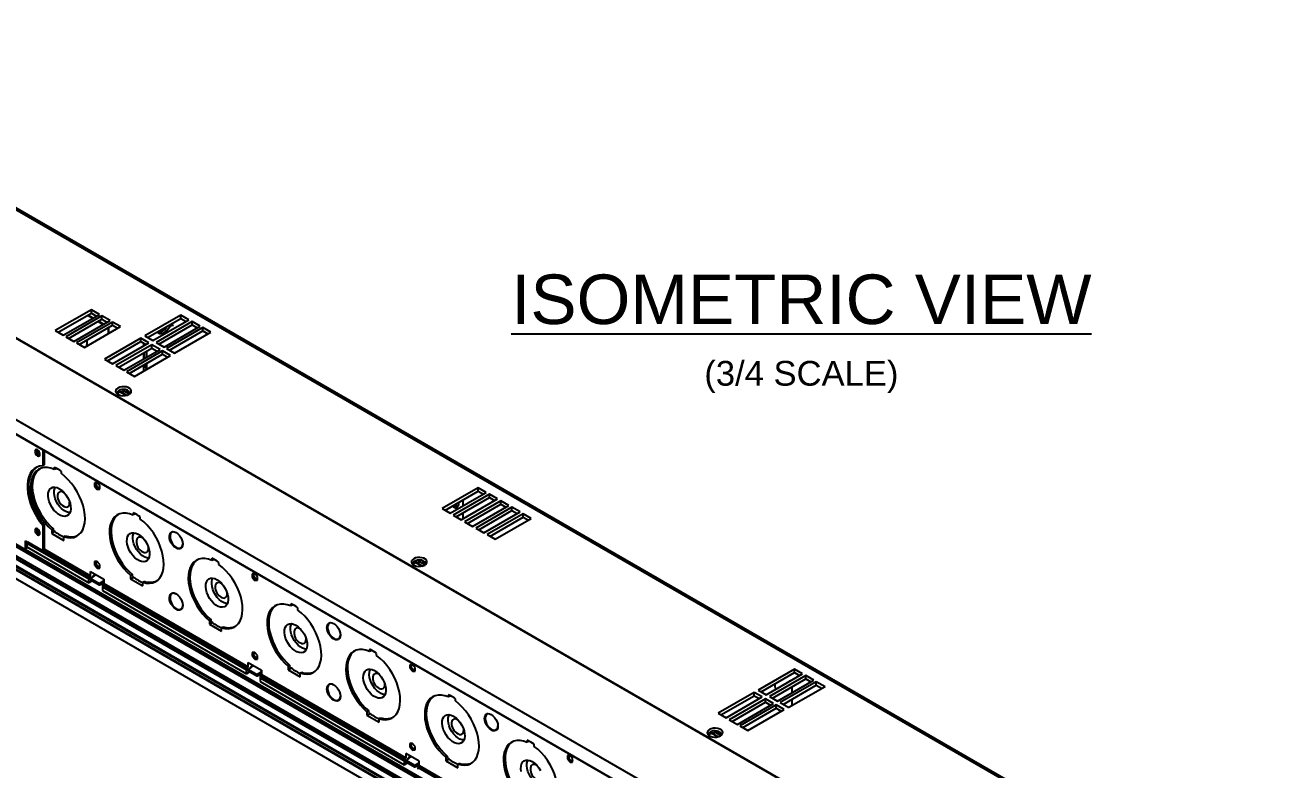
# Model space of a CAD drawing. Header units: inches. Extents: x 2.5 to 102.3, y 2 to 82.2.
# Drawn here: x 25.91 to 51.1, y 65.14 to 80.17 of the extents above; entities that cross this region are included whole.
import ezdxf
from ezdxf.enums import TextEntityAlignment as Align

# ---------------------------------------------------------------- set-up
doc = ezdxf.new("R2010")
doc.units = ezdxf.units.IN
doc.header["$MEASUREMENT"] = 0
doc.layers.add('DIM', color=1, linetype='Continuous')
doc.styles.add('Arial', font='arial.ttf')

msp = doc.modelspace()

# ---------------------------------------------------------------- linework, layer by layer
for p, q in [((64.586, 51.411), (14.77, 80.168)), ((64.59, 51.411), (14.775, 80.169)), ((63.942, 51.789), (15.445, 79.786)), ((13.241, 79.409), (63.057, 50.651)), ((63.229, 54.787), (20.638, 79.374)), ((63.283, 54.794), (20.696, 79.378)), ((13.189, 79.144), (63.004, 50.386)), ((13.191, 79.138), (63.006, 50.381)), ((63.365, 47.902), (13.55, 76.66)), ((13.556, 76.671), (63.372, 47.913)), ((63.391, 47.924), (13.576, 76.682)), ((63.396, 47.925), (13.58, 76.683)), ((63.391, 47.937), (13.621, 76.668)), ((63.004, 47.64), (13.189, 76.397)), ((13.195, 76.41), (63.011, 47.652)), ((63.055, 47.677), (13.239, 76.435)), ((63.059, 47.678), (13.244, 76.436)), ((63.196, 47.752), (13.381, 76.51)), ((13.381, 76.374), (63.196, 47.616)), ((13.387, 76.521), (63.203, 47.763)), ((63.242, 47.786), (13.426, 76.543)), ((63.246, 47.786), (13.431, 76.544)), ((13.241, 76.193), (63.057, 47.435)), ((27.253, 74.417), (26.522, 73.995)), ((26.581, 73.961), (27.253, 74.349)), ((26.685, 73.901), (27.415, 74.323)), ((27.467, 74.293), (26.737, 73.871)), ((27.176, 74.305), (27.28, 74.245)), ((27.287, 74.249), (27.183, 74.309)), ((27.415, 74.323), (27.253, 74.417)), ((27.253, 74.349), (27.253, 74.417)), ((27.253, 74.349), (27.357, 74.289)), ((27.63, 74.199), (27.467, 74.293)), ((27.467, 74.226), (27.467, 74.293)), ((29.062, 74.31), (28.331, 73.888)), ((29.224, 74.216), (29.062, 74.31)), ((29.062, 74.242), (29.062, 74.31)), ((26.795, 73.838), (27.467, 74.226)), ((26.899, 73.778), (27.63, 74.199)), ((27.682, 74.169), (26.951, 73.748)), ((27.01, 73.714), (27.682, 74.102)), ((27.113, 73.654), (27.844, 74.076)), ((27.39, 74.181), (27.494, 74.121)), ((27.501, 74.125), (27.397, 74.185)), ((27.467, 74.226), (27.571, 74.166)), ((27.598, 74.054), (27.602, 74.051)), ((27.602, 73.936), (27.602, 74.051)), ((27.609, 73.94), (27.609, 74.055)), ((27.844, 74.076), (27.682, 74.169)), ((27.682, 74.102), (27.682, 74.169)), ((27.682, 74.102), (27.786, 74.042)), ((28.39, 73.854), (29.062, 74.242)), ((28.494, 73.794), (29.224, 74.216)), ((29.289, 74.179), (28.559, 73.757)), ((28.617, 73.723), (29.289, 74.111)), ((28.721, 73.663), (29.452, 74.085)), ((29.504, 74.055), (28.773, 73.633)), ((28.811, 74.098), (28.84, 74.08)), ((28.87, 74.097), (28.84, 74.114)), ((28.84, 74.08), (28.87, 74.097)), ((28.858, 74.125), (28.859, 74.124)), ((28.9, 74.1), (28.859, 74.124)), ((29.062, 74.242), (29.166, 74.182)), ((29.452, 74.085), (29.289, 74.179)), ((29.289, 74.111), (29.289, 74.179)), ((29.289, 74.111), (29.393, 74.051)), ((29.666, 73.961), (29.504, 74.055)), ((29.504, 73.988), (29.504, 74.055)), ((26.522, 73.995), (26.685, 73.901)), ((26.737, 73.871), (26.899, 73.778)), ((27.171, 73.743), (27.171, 73.807)), ((28.25, 73.841), (27.519, 73.419)), ((28.412, 73.748), (28.25, 73.841)), ((28.25, 73.774), (28.25, 73.841)), ((28.331, 73.888), (28.494, 73.794)), ((28.831, 73.599), (29.504, 73.988)), ((28.935, 73.539), (29.666, 73.961)), ((29.504, 73.988), (29.607, 73.928)), ((26.951, 73.748), (27.113, 73.654)), ((27.578, 73.386), (28.25, 73.774)), ((27.682, 73.326), (28.412, 73.748)), ((28.477, 73.71), (27.747, 73.288)), ((27.805, 73.255), (28.477, 73.643)), ((27.909, 73.195), (28.64, 73.616)), ((28.692, 73.586), (27.961, 73.165)), ((28.25, 73.774), (28.354, 73.714)), ((28.307, 73.741), (28.307, 73.687)), ((28.307, 73.544), (28.307, 73.425)), ((28.325, 73.697), (28.325, 73.731)), ((28.325, 73.435), (28.325, 73.555)), ((28.366, 73.578), (28.366, 73.458)), ((28.64, 73.616), (28.477, 73.71)), ((28.477, 73.643), (28.477, 73.71)), ((28.477, 73.643), (28.581, 73.583)), ((28.559, 73.757), (28.721, 73.663)), ((28.854, 73.493), (28.692, 73.586)), ((28.692, 73.519), (28.692, 73.586)), ((28.773, 73.633), (28.935, 73.539)), ((27.519, 73.419), (27.682, 73.326)), ((27.747, 73.288), (27.909, 73.195)), ((28.019, 73.131), (28.692, 73.519)), ((28.123, 73.071), (28.854, 73.493)), ((28.307, 73.293), (28.329, 73.305)), ((28.307, 73.297), (28.307, 73.177)), ((28.329, 73.305), (28.327, 73.308)), ((28.366, 73.331), (28.366, 73.211)), ((28.692, 73.519), (28.796, 73.459)), ((27.961, 73.165), (28.123, 73.071)), ((27.957, 72.687), (27.829, 72.761)), ((27.837, 72.764), (27.966, 72.689)), ((28.014, 72.713), (27.908, 72.774)), ((27.923, 72.773), (28.018, 72.719)), ((26.159, 71.547), (26.145, 71.539)), ((26.159, 71.586), (26.159, 71.547)), ((26.159, 71.547), (26.21, 71.485)), ((26.169, 71.575), (26.17, 71.58)), ((26.283, 71.281), (26.283, 71.581)), ((26.309, 71.296), (26.309, 71.566)), ((26.21, 71.485), (26.199, 71.477)), ((26.21, 71.485), (26.214, 71.485)), ((26.277, 71.268), (26.303, 71.283)), ((26.283, 71.281), (26.309, 71.296)), ((26.505, 71.234), (26.505, 71.19)), ((26.54, 71.207), (26.54, 71.218)), ((26.648, 71.108), (26.648, 71.152)), ((27.372, 70.927), (27.32, 70.923)), ((27.32, 70.923), (27.32, 70.853)), ((27.341, 70.865), (27.32, 70.853)), ((27.32, 70.853), (27.372, 70.789)), ((27.341, 70.924), (27.341, 70.865)), ((27.341, 70.865), (27.392, 70.802)), ((27.424, 70.863), (27.372, 70.927)), ((27.392, 70.802), (27.372, 70.789)), ((27.372, 70.789), (27.424, 70.793)), ((27.392, 70.802), (27.424, 70.805)), ((27.424, 70.793), (27.424, 70.863)), ((35.065, 70.82), (34.334, 70.399)), ((35.227, 70.727), (35.065, 70.82)), ((35.065, 70.753), (35.065, 70.82)), ((34.393, 70.365), (35.065, 70.753)), ((34.497, 70.305), (35.227, 70.727)), ((35.292, 70.689), (34.562, 70.267)), ((34.62, 70.234), (35.292, 70.622)), ((34.724, 70.174), (35.455, 70.595)), ((34.752, 70.572), (34.752, 70.452)), ((35.52, 70.558), (34.789, 70.136)), ((35.065, 70.753), (35.169, 70.693)), ((35.455, 70.595), (35.292, 70.689)), ((35.292, 70.622), (35.292, 70.689)), ((35.292, 70.622), (35.396, 70.562)), ((35.682, 70.464), (35.52, 70.558)), ((35.52, 70.49), (35.52, 70.558)), ((28.097, 70.315), (28.097, 70.271)), ((28.131, 70.288), (28.131, 70.299)), ((34.334, 70.399), (34.497, 70.305)), ((34.562, 70.267), (34.724, 70.174)), ((34.752, 70.31), (34.752, 70.19)), ((34.848, 70.102), (35.52, 70.49)), ((34.951, 70.042), (35.682, 70.464)), ((35.747, 70.427), (35.016, 70.005)), ((35.075, 69.971), (35.747, 70.359)), ((35.179, 69.911), (35.909, 70.333)), ((35.974, 70.295), (35.244, 69.874)), ((35.52, 70.49), (35.624, 70.43)), ((35.909, 70.333), (35.747, 70.427)), ((35.747, 70.359), (35.747, 70.427)), ((35.747, 70.359), (35.851, 70.299)), ((36.137, 70.202), (35.974, 70.295)), ((35.974, 70.228), (35.974, 70.295)), ((26.272, 70.066), (26.298, 70.081)), ((26.309, 70.054), (26.283, 70.039)), ((26.283, 69.57), (26.283, 70.039)), ((26.309, 69.585), (26.309, 70.054)), ((28.239, 70.189), (28.239, 70.233)), ((34.789, 70.136), (34.951, 70.042)), ((35.302, 69.84), (35.974, 70.228)), ((35.406, 69.78), (36.137, 70.202)), ((35.974, 70.228), (36.078, 70.168)), ((26.159, 69.953), (26.145, 69.946)), ((26.159, 69.993), (26.159, 69.953)), ((26.159, 69.953), (26.21, 69.891)), ((26.169, 69.981), (26.17, 69.986)), ((26.21, 69.891), (26.199, 69.884)), ((26.21, 69.891), (26.214, 69.891)), ((26.454, 69.973), (26.454, 69.9)), ((26.454, 69.9), (26.516, 69.936)), ((26.454, 69.9), (26.699, 69.759)), ((26.49, 69.953), (26.49, 69.989)), ((26.699, 69.759), (26.699, 69.832)), ((35.016, 70.005), (35.179, 69.911)), ((35.244, 69.874), (35.406, 69.78)), ((25.919, 69.583), (25.945, 69.598)), ((25.92, 69.583), (38.32, 62.425)), ((25.925, 69.752), (26.262, 69.558)), ((25.925, 69.596), (25.925, 69.752)), ((25.925, 69.596), (25.951, 69.611)), ((25.951, 69.611), (25.951, 69.737)), ((25.952, 69.718), (25.952, 69.696)), ((27.205, 68.972), (25.952, 69.696)), ((25.952, 69.696), (25.952, 69.625)), ((25.952, 69.625), (27.205, 68.902)), ((25.955, 69.726), (25.96, 69.733)), ((25.955, 69.726), (25.964, 69.728)), ((25.965, 69.73), (25.964, 69.728)), ((25.964, 69.728), (27.218, 69.004)), ((26.277, 69.557), (26.301, 69.57)), ((27.224, 69.012), (26.279, 69.558)), ((26.283, 69.57), (26.309, 69.585)), ((26.308, 69.58), (27.237, 69.044)), ((27.372, 69.333), (27.32, 69.329)), ((27.32, 69.329), (27.32, 69.259)), ((27.341, 69.271), (27.32, 69.259)), ((27.32, 69.259), (27.372, 69.195)), ((27.341, 69.331), (27.341, 69.271)), ((27.341, 69.271), (27.392, 69.208)), ((27.424, 69.269), (27.372, 69.333)), ((27.424, 69.199), (27.424, 69.269)), ((29.688, 69.397), (29.688, 69.353)), ((29.723, 69.369), (29.723, 69.38)), ((29.83, 69.271), (29.83, 69.315)), ((33.93, 69.239), (33.802, 69.313)), ((33.81, 69.316), (33.939, 69.241)), ((33.987, 69.265), (33.881, 69.326)), ((33.895, 69.325), (33.99, 69.271)), ((27.218, 69.004), (27.224, 69.012)), ((27.237, 69.128), (27.507, 68.972)), ((27.237, 69.044), (27.237, 69.128)), ((27.342, 69.068), (27.244, 68.989)), ((27.313, 69.065), (27.258, 69.001)), ((27.293, 69.029), (27.286, 69.033)), ((27.289, 69.037), (27.298, 69.032)), ((27.302, 69.036), (27.293, 69.042)), ((27.305, 69.038), (27.295, 69.044)), ((27.313, 69.085), (27.313, 69.065)), ((27.392, 69.208), (27.372, 69.195)), ((27.372, 69.195), (27.424, 69.199)), ((27.392, 69.208), (27.424, 69.211)), ((28.045, 69.054), (28.045, 68.982)), ((28.045, 68.982), (28.108, 69.017)), ((28.081, 69.035), (28.081, 69.07)), ((30.555, 69.09), (30.503, 69.085)), ((30.503, 69.085), (30.503, 69.016)), ((30.524, 69.027), (30.503, 69.016)), ((30.503, 69.016), (30.555, 68.951)), ((30.524, 69.087), (30.524, 69.027)), ((30.524, 69.027), (30.574, 68.965)), ((30.607, 69.025), (30.555, 69.09)), ((30.607, 68.956), (30.607, 69.025)), ((27.205, 68.902), (27.205, 68.972)), ((27.257, 68.933), (27.205, 68.902)), ((27.238, 68.978), (27.413, 68.877)), ((27.238, 68.978), (27.238, 68.963)), ((27.238, 68.963), (27.413, 68.862)), ((27.24, 68.959), (27.415, 68.858)), ((27.244, 68.989), (27.419, 68.888)), ((27.257, 68.949), (27.257, 68.933)), ((27.413, 68.877), (27.413, 68.862)), ((27.507, 68.939), (27.419, 68.888)), ((27.419, 68.858), (27.507, 68.892)), ((27.492, 68.85), (27.454, 68.872)), ((27.464, 68.876), (27.497, 68.857)), ((30.387, 67.135), (27.479, 68.814)), ((27.479, 68.814), (27.479, 68.744)), ((27.496, 68.855), (27.49, 68.847)), ((27.49, 68.847), (30.4, 67.167)), ((30.407, 67.175), (27.496, 68.855)), ((27.507, 68.972), (27.507, 68.888)), ((27.507, 68.888), (30.42, 67.207)), ((28.045, 68.982), (28.29, 68.84)), ((28.29, 68.84), (28.29, 68.913)), ((30.574, 68.965), (30.555, 68.951)), ((30.555, 68.951), (30.607, 68.956)), ((30.574, 68.965), (30.607, 68.968)), ((27.479, 68.744), (30.387, 67.065)), ((29.098, 68.444), (29.099, 68.453)), ((31.279, 68.478), (31.279, 68.434)), ((31.314, 68.451), (31.314, 68.462)), ((31.421, 68.352), (31.421, 68.396)), ((29.637, 68.136), (29.637, 68.063)), ((29.637, 68.063), (29.699, 68.099)), ((29.637, 68.063), (29.881, 67.922)), ((29.673, 68.116), (29.673, 68.151)), ((29.881, 67.922), (29.881, 67.994)), ((30.555, 67.496), (30.503, 67.492)), ((30.503, 67.492), (30.503, 67.422)), ((30.524, 67.493), (30.524, 67.434)), ((30.607, 67.432), (30.555, 67.496)), ((32.87, 67.56), (32.87, 67.516)), ((32.905, 67.532), (32.905, 67.543)), ((30.42, 67.291), (30.689, 67.135)), ((30.42, 67.207), (30.42, 67.291)), ((30.495, 67.247), (30.495, 67.228)), ((30.524, 67.434), (30.503, 67.422)), ((30.503, 67.422), (30.555, 67.358)), ((30.524, 67.434), (30.574, 67.371)), ((30.574, 67.371), (30.555, 67.358)), ((30.555, 67.358), (30.607, 67.362)), ((30.574, 67.371), (30.607, 67.374)), ((30.607, 67.362), (30.607, 67.432)), ((33.013, 67.434), (33.013, 67.477)), ((33.737, 67.253), (33.685, 67.248)), ((33.685, 67.248), (33.685, 67.179)), ((33.706, 67.25), (33.706, 67.19)), ((33.789, 67.188), (33.737, 67.253)), ((30.387, 67.065), (30.387, 67.135)), ((30.439, 67.096), (30.387, 67.065)), ((30.4, 67.167), (30.407, 67.175)), ((30.421, 67.141), (30.595, 67.04)), ((30.421, 67.141), (30.421, 67.126)), ((30.421, 67.126), (30.595, 67.025)), ((30.423, 67.122), (30.597, 67.021)), ((30.524, 67.231), (30.426, 67.152)), ((30.426, 67.152), (30.602, 67.051)), ((30.439, 67.112), (30.439, 67.096)), ((30.495, 67.228), (30.44, 67.163)), ((30.476, 67.192), (30.468, 67.196)), ((30.471, 67.2), (30.48, 67.195)), ((30.485, 67.199), (30.475, 67.205)), ((30.487, 67.201), (30.477, 67.207)), ((30.595, 67.04), (30.595, 67.025)), ((30.689, 67.102), (30.602, 67.051)), ((30.602, 67.021), (30.689, 67.055)), ((30.674, 67.013), (30.637, 67.035)), ((30.646, 67.038), (30.679, 67.02)), ((30.678, 67.018), (30.673, 67.01)), ((30.673, 67.01), (33.583, 65.33)), ((33.589, 65.337), (30.678, 67.018)), ((30.689, 67.135), (30.689, 67.051)), ((30.689, 67.051), (33.602, 65.369)), ((31.228, 67.217), (31.228, 67.144)), ((31.228, 67.144), (31.29, 67.18)), ((31.228, 67.144), (31.472, 67.003)), ((31.264, 67.197), (31.264, 67.233)), ((31.472, 67.003), (31.472, 67.076)), ((33.706, 67.19), (33.685, 67.179)), ((33.685, 67.179), (33.737, 67.114)), ((33.706, 67.19), (33.757, 67.128)), ((33.757, 67.128), (33.737, 67.114)), ((33.737, 67.114), (33.789, 67.119)), ((33.757, 67.128), (33.789, 67.131)), ((33.789, 67.119), (33.789, 67.188)), ((41.451, 67.158), (40.72, 66.736)), ((40.779, 66.702), (41.451, 67.091)), ((40.883, 66.642), (41.613, 67.064)), ((41.678, 67.027), (40.947, 66.605)), ((41.613, 67.064), (41.451, 67.158)), ((41.451, 67.091), (41.451, 67.158)), ((41.451, 67.091), (41.555, 67.031)), ((41.84, 66.933), (41.678, 67.027)), ((41.678, 66.959), (41.678, 67.027)), ((33.57, 65.298), (30.661, 66.977)), ((30.661, 66.977), (30.661, 66.907)), ((30.661, 66.907), (33.57, 65.228)), ((40.72, 66.736), (40.883, 66.642)), ((41.006, 66.571), (41.678, 66.959)), ((41.11, 66.511), (41.84, 66.933)), ((41.892, 66.903), (41.162, 66.481)), ((41.22, 66.447), (41.892, 66.836)), ((41.294, 66.883), (41.292, 66.879)), ((41.346, 66.913), (41.294, 66.883)), ((41.294, 66.883), (41.297, 66.882)), ((42.068, 66.802), (41.337, 66.38)), ((41.349, 66.912), (41.346, 66.913)), ((41.408, 66.683), (41.408, 66.803)), ((41.678, 66.959), (41.782, 66.899)), ((42.068, 66.802), (41.892, 66.903)), ((41.892, 66.836), (41.892, 66.903)), ((41.892, 66.836), (42.009, 66.768)), ((34.462, 66.641), (34.462, 66.597)), ((34.496, 66.614), (34.496, 66.625)), ((34.604, 66.515), (34.604, 66.559)), ((40.639, 66.689), (39.908, 66.268)), ((39.967, 66.234), (40.639, 66.622)), ((40.071, 66.174), (40.801, 66.596)), ((40.866, 66.558), (40.136, 66.136)), ((40.194, 66.103), (40.866, 66.491)), ((40.801, 66.596), (40.639, 66.689)), ((40.639, 66.622), (40.639, 66.689)), ((40.639, 66.622), (40.743, 66.562)), ((41.029, 66.464), (40.866, 66.558)), ((40.866, 66.491), (40.866, 66.558)), ((40.866, 66.491), (40.97, 66.431)), ((40.947, 66.605), (41.11, 66.511)), ((41.408, 66.421), (41.408, 66.556)), ((32.819, 66.298), (32.819, 66.226)), ((32.819, 66.226), (32.881, 66.262)), ((32.855, 66.279), (32.855, 66.314)), ((39.908, 66.268), (40.071, 66.174)), ((40.298, 66.043), (41.029, 66.464)), ((41.081, 66.434), (40.35, 66.013)), ((40.408, 65.979), (41.081, 66.367)), ((40.512, 65.919), (41.243, 66.341)), ((41.243, 66.341), (41.081, 66.434)), ((41.081, 66.367), (41.081, 66.434)), ((41.081, 66.367), (41.185, 66.307)), ((41.162, 66.481), (41.337, 66.38)), ((32.819, 66.226), (33.064, 66.085)), ((33.064, 66.085), (33.064, 66.157)), ((40.136, 66.136), (40.298, 66.043)), ((40.35, 66.013), (40.512, 65.919)), ((39.903, 65.791), (39.775, 65.865)), ((39.783, 65.868), (39.912, 65.793)), ((39.96, 65.817), (39.853, 65.878)), ((39.868, 65.877), (39.963, 65.822)), ((33.737, 65.659), (33.685, 65.654)), ((33.685, 65.654), (33.685, 65.585)), ((33.706, 65.596), (33.685, 65.585)), ((33.685, 65.585), (33.737, 65.52)), ((33.706, 65.656), (33.706, 65.596)), ((33.706, 65.596), (33.757, 65.534)), ((33.789, 65.594), (33.737, 65.659)), ((33.757, 65.534), (33.737, 65.52)), ((33.737, 65.52), (33.789, 65.525)), ((33.757, 65.534), (33.789, 65.537)), ((33.789, 65.525), (33.789, 65.594)), ((36.053, 65.722), (36.053, 65.678)), ((36.088, 65.695), (36.088, 65.706)), ((36.195, 65.596), (36.195, 65.64)), ((33.57, 65.298), (33.57, 65.228)), ((33.57, 65.228), (33.622, 65.259)), ((33.589, 65.337), (33.583, 65.33)), ((33.872, 65.298), (33.602, 65.454)), ((33.602, 65.454), (33.602, 65.369)), ((33.778, 65.203), (33.603, 65.304)), ((33.603, 65.304), (33.603, 65.289)), ((33.778, 65.188), (33.603, 65.289)), ((33.605, 65.285), (33.78, 65.184)), ((33.707, 65.393), (33.609, 65.315)), ((33.784, 65.214), (33.609, 65.315)), ((33.622, 65.259), (33.622, 65.275)), ((33.623, 65.326), (33.677, 65.391)), ((33.658, 65.355), (33.651, 65.359)), ((33.654, 65.363), (33.662, 65.358)), ((33.667, 65.362), (33.658, 65.367)), ((33.67, 65.364), (33.66, 65.369)), ((33.677, 65.41), (33.677, 65.391)), ((33.872, 65.264), (33.784, 65.214)), ((33.872, 65.214), (33.872, 65.298)), ((34.41, 65.38), (34.41, 65.307)), ((34.41, 65.307), (34.473, 65.343)), ((34.41, 65.307), (34.655, 65.166)), ((34.446, 65.36), (34.446, 65.396)), ((34.655, 65.166), (34.655, 65.239)), ((36.92, 65.416), (36.868, 65.411)), ((36.868, 65.411), (36.868, 65.342)), ((36.889, 65.353), (36.868, 65.342)), ((36.868, 65.342), (36.92, 65.277)), ((36.889, 65.413), (36.889, 65.353)), ((36.889, 65.353), (36.939, 65.291)), ((36.971, 65.351), (36.92, 65.416)), ((36.939, 65.291), (36.92, 65.277)), ((36.92, 65.277), (36.971, 65.282)), ((36.939, 65.291), (36.971, 65.293)), ((36.971, 65.282), (36.971, 65.351)), ((33.778, 65.203), (33.778, 65.188)), ((33.784, 65.184), (33.872, 65.218)), ((33.857, 65.176), (33.819, 65.197)), ((33.829, 65.201), (33.862, 65.182)), ((33.855, 65.173), (33.86, 65.181)), ((33.855, 65.173), (36.765, 63.493)), ((36.772, 63.5), (33.86, 65.181)), ((33.872, 65.214), (36.785, 63.532))]:
    msp.add_line(p, q)
at = {"flags": 128}
for points in [[(27.609, 74.055), (27.609, 74.058), (27.608, 74.06)], [(28.585, 73.967), (28.601, 73.951), (28.629, 73.938), (28.663, 73.936), (28.7, 73.945), (28.738, 73.966), (28.776, 73.997), (28.81, 74.035), (28.84, 74.08)], [(28.591, 73.961), (28.622, 73.959), (28.659, 73.969), (28.697, 73.99), (28.735, 74.02), (28.77, 74.059), (28.787, 74.084)], [(28.012, 72.708), (28.039, 72.728), (28.054, 72.753), (28.058, 72.778), (28.048, 72.803), (28.027, 72.826), (27.995, 72.844), (27.956, 72.857), (27.912, 72.862), (27.868, 72.86), (27.826, 72.851), (27.79, 72.836), (27.763, 72.815), (27.747, 72.791), (27.744, 72.765), (27.754, 72.74), (27.775, 72.717), (27.807, 72.699), (27.846, 72.687), (27.89, 72.681), (27.934, 72.683), (27.976, 72.692), (28.012, 72.708)], [(28.009, 72.706), (28.01, 72.708), (28.022, 72.73), (28.02, 72.753), (28.005, 72.775), (27.98, 72.792), (27.945, 72.804), (27.906, 72.809), (27.866, 72.806), (27.83, 72.796), (27.802, 72.779), (27.784, 72.759), (27.779, 72.736), (27.788, 72.713), (27.793, 72.706)], [(27.783, 72.721), (27.792, 72.735), (27.815, 72.754)], [(27.815, 72.754), (27.847, 72.767), (27.886, 72.774), (27.926, 72.773), (27.963, 72.765), (27.994, 72.75), (28.014, 72.73), (28.019, 72.721)], [(26.113, 71.555), (26.117, 71.53), (26.128, 71.505), (26.145, 71.482), (26.164, 71.467), (26.183, 71.46), (26.2, 71.463), (26.211, 71.476), (26.215, 71.496), (26.211, 71.521), (26.2, 71.546), (26.183, 71.568), (26.164, 71.584), (26.145, 71.591), (26.128, 71.587), (26.117, 71.575), (26.113, 71.555)], [(26.144, 71.591), (26.143, 71.59), (26.139, 71.57)], [(26.272, 71.267), (26.208, 71.258), (26.15, 71.237), (26.098, 71.205), (26.053, 71.161), (26.017, 71.106), (25.989, 71.042), (25.97, 70.969), (25.961, 70.889), (25.961, 70.803), (25.97, 70.711), (25.989, 70.617), (26.017, 70.52), (26.053, 70.424), (26.098, 70.328), (26.15, 70.236), (26.208, 70.148), (26.272, 70.066)], [(26.145, 71.235), (26.124, 71.22), (26.079, 71.176), (26.043, 71.121), (26.015, 71.057), (25.996, 70.984), (25.987, 70.904), (25.987, 70.818), (25.996, 70.726), (26.015, 70.632), (26.043, 70.535), (26.079, 70.439), (26.124, 70.343), (26.176, 70.251), (26.234, 70.163), (26.298, 70.081)], [(26.505, 71.19), (26.434, 71.215), (26.365, 71.228), (26.3, 71.228), (26.24, 71.215), (26.185, 71.191), (26.138, 71.155), (26.098, 71.107), (26.066, 71.049), (26.044, 70.982), (26.031, 70.907), (26.027, 70.825), (26.034, 70.738), (26.049, 70.647), (26.074, 70.553), (26.108, 70.459), (26.15, 70.366), (26.2, 70.276), (26.256, 70.19), (26.318, 70.11), (26.384, 70.037), (26.454, 69.973)], [(26.211, 71.205), (26.171, 71.173), (26.131, 71.125), (26.099, 71.068), (26.077, 71), (26.063, 70.925), (26.06, 70.842), (26.066, 70.755), (26.082, 70.663), (26.108, 70.569), (26.142, 70.475), (26.184, 70.382), (26.234, 70.292), (26.291, 70.206), (26.353, 70.126), (26.42, 70.053), (26.49, 69.989)], [(26.699, 69.832), (26.769, 69.815), (26.835, 69.812), (26.897, 69.82), (26.953, 69.841), (27.003, 69.874), (27.045, 69.919), (27.078, 69.974), (27.103, 70.038), (27.119, 70.111), (27.125, 70.191), (27.122, 70.277), (27.109, 70.368), (27.087, 70.461), (27.055, 70.555), (27.015, 70.648), (26.968, 70.739), (26.913, 70.826), (26.853, 70.908), (26.788, 70.983), (26.719, 71.05), (26.648, 71.108)], [(26.608, 70.802), (26.654, 70.771), (26.699, 70.729), (26.739, 70.68), (26.774, 70.625), (26.802, 70.566), (26.823, 70.507), (26.834, 70.448), (26.837, 70.394), (26.83, 70.345), (26.813, 70.304), (26.789, 70.273), (26.757, 70.253), (26.719, 70.244), (26.677, 70.248), (26.632, 70.263), (26.585, 70.29), (26.54, 70.327), (26.498, 70.372), (26.46, 70.425), (26.428, 70.482), (26.403, 70.541), (26.387, 70.6), (26.38, 70.657), (26.383, 70.709), (26.394, 70.754), (26.415, 70.79), (26.443, 70.816), (26.478, 70.831), (26.518, 70.833), (26.563, 70.824), (26.608, 70.802)], [(26.821, 70.32), (26.784, 70.324), (26.741, 70.339), (26.697, 70.364), (26.653, 70.399), (26.613, 70.443), (26.576, 70.493), (26.546, 70.548), (26.523, 70.605), (26.507, 70.661), (26.5, 70.716), (26.503, 70.766), (26.514, 70.809), (26.526, 70.832)], [(27.351, 70.892), (27.354, 70.908), (27.363, 70.918), (27.376, 70.921), (27.377, 70.921)], [(27.424, 70.823), (27.42, 70.82), (27.407, 70.817), (27.392, 70.823), (27.376, 70.835), (27.363, 70.853), (27.354, 70.873), (27.351, 70.892)], [(26.706, 70.721), (26.677, 70.737), (26.645, 70.745), (26.617, 70.741), (26.594, 70.727), (26.579, 70.701), (26.572, 70.668), (26.572, 70.667)], [(26.701, 70.443), (26.727, 70.434), (26.757, 70.431), (26.783, 70.441), (26.802, 70.461), (26.813, 70.491), (26.815, 70.528), (26.815, 70.532)], [(34.663, 70.521), (34.666, 70.517), (34.669, 70.498), (34.666, 70.475), (34.656, 70.452), (34.64, 70.431), (34.622, 70.417), (34.605, 70.411), (34.589, 70.414), (34.579, 70.425), (34.576, 70.444)], [(28.097, 70.271), (28.025, 70.296), (27.956, 70.309), (27.891, 70.309), (27.831, 70.297), (27.776, 70.272), (27.729, 70.236), (27.689, 70.189), (27.658, 70.131), (27.635, 70.064), (27.622, 69.989), (27.619, 69.907), (27.625, 69.819), (27.641, 69.728), (27.666, 69.635), (27.7, 69.541), (27.742, 69.448), (27.791, 69.357), (27.847, 69.272), (27.909, 69.191), (27.976, 69.119), (28.045, 69.054)], [(27.802, 70.286), (27.762, 70.254), (27.722, 70.207), (27.69, 70.149), (27.668, 70.082), (27.655, 70.006), (27.651, 69.924), (27.658, 69.836), (27.674, 69.745), (27.699, 69.651), (27.733, 69.557), (27.776, 69.463), (27.826, 69.373), (27.882, 69.287), (27.944, 69.207), (28.011, 69.134), (28.081, 69.07)], [(34.576, 70.444), (34.579, 70.467), (34.582, 70.474)], [(28.29, 68.913), (28.36, 68.897), (28.426, 68.893), (28.488, 68.902), (28.544, 68.923), (28.594, 68.956), (28.636, 69), (28.67, 69.055), (28.695, 69.12), (28.71, 69.193), (28.717, 69.273), (28.713, 69.359), (28.7, 69.449), (28.678, 69.542), (28.646, 69.636), (28.607, 69.729), (28.559, 69.82), (28.505, 69.908), (28.444, 69.99), (28.379, 70.065), (28.31, 70.132), (28.239, 70.189)], [(26.113, 69.961), (26.117, 69.936), (26.128, 69.911), (26.145, 69.889), (26.164, 69.873), (26.183, 69.866), (26.2, 69.869), (26.211, 69.882), (26.215, 69.902), (26.211, 69.927), (26.2, 69.952), (26.183, 69.974), (26.164, 69.99), (26.145, 69.997), (26.128, 69.994), (26.117, 69.981), (26.113, 69.961)], [(26.144, 69.997), (26.143, 69.996), (26.139, 69.976)], [(28.2, 69.884), (28.246, 69.852), (28.29, 69.811), (28.33, 69.761), (28.365, 69.706), (28.393, 69.648), (28.414, 69.588), (28.425, 69.53), (28.428, 69.475), (28.421, 69.426), (28.405, 69.386), (28.38, 69.355), (28.348, 69.334), (28.311, 69.326), (28.268, 69.329), (28.223, 69.345), (28.177, 69.371), (28.131, 69.408), (28.089, 69.454), (28.051, 69.506), (28.019, 69.563), (27.995, 69.622), (27.979, 69.682), (27.972, 69.738), (27.974, 69.79), (27.986, 69.835), (28.006, 69.872), (28.034, 69.897), (28.069, 69.912), (28.11, 69.914), (28.154, 69.905), (28.2, 69.884)], [(28.412, 69.402), (28.376, 69.405), (28.332, 69.42), (28.288, 69.445), (28.245, 69.481), (28.204, 69.524), (28.168, 69.575), (28.137, 69.629), (28.114, 69.686), (28.098, 69.743), (28.092, 69.797), (28.094, 69.847), (28.105, 69.89), (28.117, 69.914)], [(28.297, 69.802), (28.269, 69.818), (28.237, 69.826), (28.208, 69.823), (28.186, 69.808), (28.17, 69.783), (28.164, 69.749), (28.164, 69.748)], [(29.051, 69.591), (29.031, 69.586), (28.998, 69.59), (28.963, 69.605), (28.928, 69.63), (28.896, 69.665), (28.867, 69.706), (28.846, 69.751), (28.832, 69.796), (28.828, 69.839)], [(28.882, 69.925), (28.869, 69.917), (28.851, 69.892), (28.842, 69.859), (28.842, 69.818), (28.851, 69.774), (28.869, 69.728), (28.895, 69.686), (28.926, 69.649), (28.961, 69.621), (28.996, 69.604), (29.029, 69.598), (29.058, 69.605), (29.08, 69.624), (29.094, 69.653), (29.099, 69.69)], [(28.881, 69.933), (28.896, 69.936), (28.928, 69.933), (28.963, 69.918), (28.998, 69.892), (29.031, 69.858), (29.059, 69.817), (29.081, 69.772), (29.094, 69.726), (29.099, 69.683), (29.094, 69.645), (29.081, 69.615), (29.065, 69.599)], [(25.951, 69.611), (25.951, 69.607), (25.95, 69.603), (25.948, 69.6), (25.945, 69.598), (25.945, 69.598)], [(26.309, 69.585), (26.308, 69.58), (26.308, 69.58)], [(28.292, 69.525), (28.318, 69.515), (28.348, 69.513), (28.374, 69.522), (28.393, 69.542), (28.404, 69.572), (28.407, 69.609), (28.406, 69.613)], [(29.065, 69.599), (29.059, 69.595), (29.051, 69.591)], [(27.351, 69.299), (27.354, 69.315), (27.363, 69.325), (27.376, 69.327), (27.377, 69.327)], [(27.424, 69.229), (27.42, 69.226), (27.407, 69.224), (27.392, 69.229), (27.376, 69.241), (27.363, 69.259), (27.354, 69.279), (27.351, 69.299)], [(29.688, 69.353), (29.616, 69.378), (29.548, 69.39), (29.482, 69.391), (29.422, 69.378), (29.368, 69.354), (29.32, 69.317), (29.28, 69.27), (29.249, 69.212), (29.226, 69.145), (29.213, 69.07), (29.21, 68.988), (29.216, 68.901), (29.232, 68.809), (29.257, 68.716), (29.291, 68.622), (29.333, 68.529), (29.382, 68.439), (29.439, 68.353), (29.501, 68.273), (29.567, 68.2), (29.637, 68.136)], [(29.393, 69.367), (29.353, 69.336), (29.313, 69.288), (29.281, 69.23), (29.259, 69.163), (29.246, 69.088), (29.243, 69.005), (29.249, 68.918), (29.265, 68.826), (29.29, 68.732), (29.324, 68.638), (29.367, 68.545), (29.417, 68.454), (29.473, 68.368), (29.536, 68.288), (29.602, 68.216), (29.673, 68.151)], [(29.881, 67.994), (29.951, 67.978), (30.017, 67.974), (30.079, 67.983), (30.135, 68.004), (30.185, 68.037), (30.227, 68.082), (30.261, 68.136), (30.286, 68.201), (30.302, 68.274), (30.308, 68.354), (30.304, 68.44), (30.291, 68.53), (30.269, 68.623), (30.238, 68.717), (30.198, 68.811), (30.15, 68.902), (30.096, 68.989), (30.036, 69.071), (29.97, 69.146), (29.901, 69.213), (29.83, 69.271)], [(33.985, 69.26), (34.012, 69.28), (34.027, 69.304), (34.03, 69.33), (34.021, 69.355), (33.999, 69.378), (33.968, 69.396), (33.929, 69.409), (33.885, 69.414), (33.84, 69.412), (33.798, 69.403), (33.763, 69.388), (33.736, 69.367), (33.72, 69.343), (33.717, 69.317), (33.727, 69.292), (33.748, 69.269), (33.78, 69.251), (33.819, 69.239), (33.863, 69.233), (33.907, 69.235), (33.949, 69.244), (33.985, 69.26)], [(33.981, 69.258), (33.983, 69.26), (33.995, 69.282), (33.993, 69.305), (33.978, 69.326), (33.952, 69.344), (33.918, 69.356), (33.879, 69.361), (33.839, 69.358), (33.803, 69.348), (33.775, 69.331), (33.757, 69.311), (33.752, 69.288), (33.76, 69.265), (33.766, 69.258)], [(33.756, 69.273), (33.764, 69.287), (33.788, 69.306)], [(33.788, 69.306), (33.82, 69.319), (33.859, 69.326), (33.899, 69.325), (33.936, 69.317), (33.967, 69.302), (33.987, 69.282), (33.992, 69.273)], [(30.534, 69.055), (30.537, 69.071), (30.546, 69.081), (30.559, 69.084), (30.56, 69.084)], [(30.607, 68.986), (30.603, 68.983), (30.589, 68.98), (30.574, 68.985), (30.559, 68.998), (30.546, 69.015), (30.537, 69.036), (30.534, 69.055)], [(29.791, 68.965), (29.837, 68.933), (29.881, 68.892), (29.921, 68.843), (29.956, 68.788), (29.985, 68.729), (30.005, 68.67), (30.017, 68.611), (30.019, 68.557), (30.012, 68.508), (29.996, 68.467), (29.972, 68.436), (29.94, 68.416), (29.902, 68.407), (29.859, 68.411), (29.814, 68.426), (29.768, 68.453), (29.723, 68.489), (29.68, 68.535), (29.642, 68.587), (29.61, 68.644), (29.586, 68.704), (29.57, 68.763), (29.563, 68.82), (29.565, 68.872), (29.577, 68.917), (29.597, 68.953), (29.625, 68.979), (29.66, 68.993), (29.701, 68.996), (29.745, 68.986), (29.791, 68.965)], [(30.004, 68.483), (29.967, 68.487), (29.923, 68.501), (29.879, 68.527), (29.836, 68.562), (29.795, 68.606), (29.759, 68.656), (29.728, 68.711), (29.705, 68.767), (29.69, 68.824), (29.683, 68.879), (29.685, 68.928), (29.696, 68.971), (29.708, 68.995)], [(29.888, 68.884), (29.86, 68.9), (29.828, 68.908), (29.799, 68.904), (29.777, 68.889), (29.762, 68.864), (29.755, 68.831), (29.755, 68.83)], [(29.051, 68.354), (29.031, 68.349), (28.998, 68.352), (28.963, 68.367), (28.928, 68.393), (28.896, 68.427), (28.867, 68.468), (28.846, 68.513), (28.832, 68.559), (28.828, 68.602)], [(28.964, 68.679), (28.961, 68.681), (28.926, 68.693), (28.895, 68.692), (28.869, 68.679), (28.851, 68.655), (28.842, 68.621), (28.842, 68.581), (28.851, 68.536), (28.869, 68.491), (28.895, 68.448), (28.926, 68.412), (28.961, 68.384), (28.996, 68.366), (29.029, 68.361), (29.058, 68.367), (29.08, 68.386), (29.093, 68.411)], [(28.881, 68.695), (28.896, 68.698), (28.928, 68.695), (28.963, 68.68), (28.998, 68.655), (29.031, 68.62), (29.059, 68.579), (29.081, 68.534), (29.094, 68.489), (29.099, 68.445), (29.094, 68.408), (29.081, 68.378), (29.065, 68.362)], [(29.884, 68.606), (29.909, 68.597), (29.94, 68.594), (29.965, 68.604), (29.984, 68.624), (29.996, 68.653), (29.998, 68.69), (29.997, 68.695)], [(29.065, 68.362), (29.059, 68.358), (29.051, 68.354)], [(31.279, 68.434), (31.208, 68.459), (31.139, 68.472), (31.074, 68.472), (31.013, 68.46), (30.959, 68.435), (30.911, 68.399), (30.871, 68.351), (30.84, 68.294), (30.818, 68.227), (30.805, 68.151), (30.801, 68.069), (30.807, 67.982), (30.823, 67.891), (30.848, 67.797), (30.882, 67.703), (30.924, 67.611), (30.974, 67.52), (31.03, 67.434), (31.092, 67.354), (31.158, 67.281), (31.228, 67.217)], [(30.984, 68.449), (30.944, 68.417), (30.904, 68.37), (30.873, 68.312), (30.85, 68.244), (30.837, 68.169), (30.834, 68.087), (30.84, 67.999), (30.856, 67.907), (30.881, 67.814), (30.916, 67.719), (30.958, 67.626), (31.008, 67.536), (31.065, 67.45), (31.127, 67.37), (31.194, 67.297), (31.264, 67.233)], [(31.472, 67.076), (31.542, 67.06), (31.609, 67.056), (31.67, 67.065), (31.727, 67.086), (31.776, 67.119), (31.818, 67.163), (31.852, 67.218), (31.877, 67.282), (31.893, 67.355), (31.899, 67.436), (31.896, 67.522), (31.883, 67.612), (31.86, 67.705), (31.829, 67.799), (31.789, 67.892), (31.742, 67.983), (31.687, 68.071), (31.627, 68.153), (31.562, 68.228), (31.493, 68.295), (31.421, 68.352)], [(31.382, 68.047), (31.428, 68.015), (31.472, 67.973), (31.513, 67.924), (31.548, 67.869), (31.576, 67.811), (31.596, 67.751), (31.608, 67.693), (31.61, 67.638), (31.603, 67.589), (31.587, 67.549), (31.563, 67.517), (31.531, 67.497), (31.493, 67.488), (31.451, 67.492), (31.405, 67.507), (31.359, 67.534), (31.314, 67.571), (31.271, 67.616), (31.233, 67.669), (31.202, 67.726), (31.177, 67.785), (31.161, 67.844), (31.154, 67.901), (31.156, 67.953), (31.168, 67.998), (31.188, 68.034), (31.217, 68.06), (31.252, 68.075), (31.292, 68.077), (31.336, 68.068), (31.382, 68.047)], [(31.595, 67.564), (31.558, 67.568), (31.515, 67.583), (31.47, 67.608), (31.427, 67.644), (31.386, 67.687), (31.35, 67.737), (31.32, 67.792), (31.296, 67.849), (31.281, 67.906), (31.274, 67.96), (31.276, 68.01), (31.288, 68.053), (31.299, 68.077)], [(32.234, 67.754), (32.214, 67.749), (32.181, 67.752), (32.146, 67.767), (32.111, 67.793), (32.078, 67.828), (32.05, 67.869), (32.028, 67.913), (32.015, 67.959), (32.01, 68.002)], [(32.064, 68.087), (32.052, 68.079), (32.034, 68.055), (32.024, 68.022), (32.024, 67.981), (32.034, 67.936), (32.052, 67.891), (32.078, 67.849), (32.109, 67.812), (32.143, 67.784), (32.178, 67.766), (32.211, 67.761), (32.24, 67.768), (32.262, 67.786), (32.276, 67.816), (32.281, 67.853)], [(32.063, 68.096), (32.078, 68.099), (32.111, 68.095), (32.146, 68.08), (32.181, 68.055), (32.214, 68.02), (32.242, 67.979), (32.263, 67.934), (32.277, 67.889), (32.281, 67.846), (32.277, 67.808), (32.263, 67.778), (32.248, 67.762)], [(31.48, 67.965), (31.451, 67.981), (31.419, 67.989), (31.391, 67.986), (31.368, 67.971), (31.353, 67.946), (31.346, 67.912), (31.346, 67.911)], [(31.475, 67.688), (31.5, 67.678), (31.531, 67.676), (31.557, 67.685), (31.576, 67.705), (31.587, 67.735), (31.589, 67.772), (31.589, 67.776)], [(32.248, 67.762), (32.242, 67.758), (32.234, 67.754)], [(32.87, 67.516), (32.799, 67.54), (32.73, 67.553), (32.665, 67.553), (32.604, 67.541), (32.55, 67.517), (32.503, 67.48), (32.463, 67.433), (32.431, 67.375), (32.409, 67.308), (32.396, 67.233), (32.392, 67.151), (32.399, 67.063), (32.414, 66.972), (32.439, 66.879), (32.473, 66.785), (32.515, 66.692), (32.565, 66.602), (32.621, 66.516), (32.683, 66.436), (32.749, 66.363), (32.819, 66.298)], [(32.576, 67.53), (32.535, 67.499), (32.495, 67.451), (32.464, 67.393), (32.441, 67.326), (32.428, 67.25), (32.425, 67.168), (32.431, 67.08), (32.447, 66.989), (32.473, 66.895), (32.507, 66.801), (32.549, 66.708), (32.599, 66.617), (32.656, 66.531), (32.718, 66.451), (32.785, 66.378), (32.855, 66.314)], [(30.534, 67.461), (30.537, 67.477), (30.546, 67.487), (30.559, 67.49), (30.56, 67.49)], [(30.607, 67.392), (30.603, 67.389), (30.589, 67.386), (30.574, 67.392), (30.559, 67.404), (30.546, 67.422), (30.537, 67.442), (30.534, 67.461)], [(33.064, 66.157), (33.133, 66.141), (33.2, 66.137), (33.262, 66.146), (33.318, 66.167), (33.367, 66.2), (33.41, 66.244), (33.443, 66.299), (33.468, 66.364), (33.484, 66.437), (33.49, 66.517), (33.487, 66.603), (33.474, 66.693), (33.451, 66.786), (33.42, 66.88), (33.38, 66.974), (33.333, 67.065), (33.278, 67.152), (33.218, 67.234), (33.153, 67.309), (33.084, 67.376), (33.013, 67.434)], [(33.716, 67.218), (33.719, 67.234), (33.728, 67.244), (33.741, 67.247), (33.742, 67.246)], [(32.973, 67.128), (33.019, 67.096), (33.063, 67.055), (33.104, 67.005), (33.139, 66.951), (33.167, 66.892), (33.188, 66.832), (33.199, 66.774), (33.201, 66.719), (33.194, 66.671), (33.178, 66.63), (33.154, 66.599), (33.122, 66.578), (33.084, 66.57), (33.042, 66.573), (32.997, 66.589), (32.95, 66.615), (32.905, 66.652), (32.863, 66.698), (32.825, 66.75), (32.793, 66.807), (32.768, 66.867), (32.752, 66.926), (32.745, 66.983), (32.748, 67.035), (32.759, 67.08), (32.78, 67.116), (32.808, 67.142), (32.843, 67.156), (32.883, 67.159), (32.927, 67.149), (32.973, 67.128)], [(33.186, 66.646), (33.149, 66.649), (33.106, 66.664), (33.062, 66.69), (33.018, 66.725), (32.978, 66.769), (32.941, 66.819), (32.911, 66.873), (32.887, 66.93), (32.872, 66.987), (32.865, 67.041), (32.868, 67.091), (32.879, 67.134), (32.891, 67.158)], [(33.071, 67.047), (33.042, 67.063), (33.01, 67.071), (32.982, 67.067), (32.959, 67.052), (32.944, 67.027), (32.937, 66.993), (32.937, 66.992)], [(33.789, 67.149), (33.785, 67.145), (33.772, 67.143), (33.757, 67.148), (33.741, 67.161), (33.728, 67.178), (33.719, 67.198), (33.716, 67.218)], [(32.234, 66.517), (32.214, 66.512), (32.181, 66.515), (32.146, 66.53), (32.111, 66.556), (32.078, 66.59), (32.05, 66.631), (32.028, 66.676), (32.015, 66.722), (32.01, 66.765)], [(32.064, 66.85), (32.052, 66.842), (32.034, 66.818), (32.024, 66.784), (32.024, 66.744), (32.034, 66.699), (32.052, 66.654), (32.078, 66.611), (32.109, 66.575), (32.143, 66.546), (32.178, 66.529), (32.211, 66.523), (32.24, 66.53), (32.262, 66.549), (32.276, 66.578), (32.281, 66.615)], [(32.063, 66.858), (32.078, 66.861), (32.111, 66.858), (32.146, 66.843), (32.181, 66.817), (32.214, 66.783), (32.242, 66.742), (32.263, 66.697), (32.277, 66.651), (32.281, 66.608), (32.277, 66.57), (32.263, 66.54), (32.248, 66.524)], [(33.066, 66.769), (33.092, 66.759), (33.122, 66.757), (33.148, 66.766), (33.167, 66.787), (33.178, 66.816), (33.18, 66.853), (33.18, 66.858)], [(32.248, 66.524), (32.242, 66.52), (32.234, 66.517)], [(34.462, 66.597), (34.39, 66.622), (34.321, 66.635), (34.256, 66.635), (34.196, 66.622), (34.141, 66.598), (34.094, 66.562), (34.054, 66.514), (34.023, 66.456), (34, 66.389), (33.987, 66.314), (33.984, 66.232), (33.99, 66.145), (34.006, 66.054), (34.031, 65.96), (34.065, 65.866), (34.107, 65.773), (34.156, 65.683), (34.212, 65.597), (34.274, 65.517), (34.341, 65.444), (34.41, 65.38)], [(34.167, 66.612), (34.127, 66.58), (34.087, 66.532), (34.055, 66.475), (34.033, 66.407), (34.02, 66.332), (34.016, 66.249), (34.023, 66.162), (34.039, 66.07), (34.064, 65.976), (34.098, 65.882), (34.141, 65.789), (34.19, 65.699), (34.247, 65.613), (34.309, 65.533), (34.376, 65.46), (34.446, 65.396)], [(34.655, 65.239), (34.725, 65.222), (34.791, 65.219), (34.853, 65.227), (34.909, 65.248), (34.959, 65.281), (35.001, 65.326), (35.035, 65.381), (35.06, 65.445), (35.075, 65.518), (35.082, 65.598), (35.078, 65.684), (35.065, 65.775), (35.043, 65.868), (35.011, 65.962), (34.972, 66.055), (34.924, 66.146), (34.87, 66.233), (34.809, 66.315), (34.744, 66.39), (34.675, 66.457), (34.604, 66.515)], [(34.565, 66.209), (34.611, 66.178), (34.655, 66.136), (34.695, 66.087), (34.73, 66.032), (34.758, 65.973), (34.779, 65.914), (34.79, 65.855), (34.793, 65.801), (34.786, 65.752), (34.77, 65.711), (34.745, 65.68), (34.713, 65.66), (34.675, 65.651), (34.633, 65.655), (34.588, 65.67), (34.542, 65.697), (34.496, 65.734), (34.454, 65.779), (34.416, 65.832), (34.384, 65.889), (34.36, 65.948), (34.344, 66.007), (34.337, 66.064), (34.339, 66.116), (34.351, 66.161), (34.371, 66.197), (34.399, 66.223), (34.434, 66.238), (34.475, 66.24), (34.519, 66.231), (34.565, 66.209)], [(34.777, 65.727), (34.741, 65.731), (34.697, 65.746), (34.653, 65.771), (34.61, 65.806), (34.569, 65.85), (34.533, 65.9), (34.502, 65.955), (34.479, 66.012), (34.463, 66.068), (34.457, 66.123), (34.459, 66.173), (34.47, 66.216), (34.482, 66.239)], [(35.247, 66.25), (35.234, 66.242), (35.216, 66.218), (35.207, 66.184), (35.207, 66.144), (35.216, 66.099), (35.234, 66.054), (35.26, 66.012), (35.291, 65.975), (35.326, 65.947), (35.361, 65.929), (35.394, 65.924), (35.423, 65.931), (35.445, 65.949), (35.459, 65.978), (35.464, 66.016)], [(35.246, 66.259), (35.26, 66.261), (35.293, 66.258), (35.328, 66.243), (35.363, 66.218), (35.396, 66.183), (35.424, 66.142), (35.446, 66.097), (35.459, 66.052), (35.464, 66.008), (35.459, 65.971), (35.446, 65.941), (35.43, 65.925)], [(34.662, 66.128), (34.633, 66.144), (34.602, 66.152), (34.573, 66.148), (34.551, 66.134), (34.535, 66.108), (34.529, 66.075), (34.528, 66.074)], [(35.416, 65.917), (35.396, 65.912), (35.363, 65.915), (35.328, 65.93), (35.293, 65.956), (35.26, 65.99), (35.232, 66.031), (35.211, 66.076), (35.197, 66.122), (35.193, 66.165)], [(34.657, 65.85), (34.683, 65.841), (34.713, 65.838), (34.739, 65.848), (34.758, 65.868), (34.769, 65.898), (34.772, 65.935), (34.771, 65.939)], [(35.43, 65.925), (35.424, 65.921), (35.416, 65.917)], [(39.958, 65.812), (39.984, 65.832), (40, 65.856), (40.003, 65.882), (39.994, 65.907), (39.972, 65.93), (39.941, 65.948), (39.901, 65.961), (39.858, 65.966), (39.813, 65.964), (39.771, 65.955), (39.736, 65.94), (39.709, 65.919), (39.693, 65.895), (39.69, 65.869), (39.699, 65.844), (39.721, 65.821), (39.752, 65.803), (39.792, 65.791), (39.835, 65.785), (39.88, 65.787), (39.922, 65.796), (39.958, 65.812)], [(39.954, 65.81), (39.956, 65.812), (39.967, 65.834), (39.966, 65.857), (39.951, 65.878), (39.925, 65.896), (39.891, 65.908), (39.852, 65.913), (39.812, 65.91), (39.776, 65.9), (39.748, 65.883), (39.73, 65.863), (39.725, 65.84), (39.733, 65.817), (39.739, 65.81)], [(39.729, 65.825), (39.737, 65.839), (39.761, 65.858)], [(39.761, 65.858), (39.793, 65.871), (39.832, 65.878), (39.872, 65.877), (39.909, 65.869), (39.939, 65.854), (39.96, 65.834), (39.965, 65.825)], [(33.716, 65.624), (33.719, 65.64), (33.728, 65.65), (33.741, 65.653), (33.742, 65.653)], [(33.789, 65.555), (33.785, 65.552), (33.772, 65.549), (33.757, 65.554), (33.741, 65.567), (33.728, 65.585), (33.719, 65.605), (33.716, 65.624)], [(36.053, 65.678), (35.981, 65.703), (35.912, 65.716), (35.847, 65.716), (35.787, 65.704), (35.733, 65.679), (35.685, 65.643), (35.645, 65.596), (35.614, 65.538), (35.591, 65.471), (35.578, 65.396), (35.575, 65.314), (35.581, 65.226), (35.597, 65.135), (35.622, 65.042), (35.656, 64.948), (35.698, 64.855), (35.747, 64.764), (35.804, 64.679), (35.865, 64.598), (35.932, 64.526), (36.002, 64.461)], [(35.757, 65.692), (35.718, 65.661), (35.678, 65.614), (35.646, 65.556), (35.624, 65.489), (35.611, 65.413), (35.607, 65.331), (35.614, 65.243), (35.63, 65.152), (35.655, 65.058), (35.689, 64.964), (35.732, 64.87), (35.782, 64.78), (35.838, 64.694), (35.901, 64.614), (35.967, 64.541), (36.038, 64.477)], [(36.246, 64.32), (36.316, 64.304), (36.382, 64.3), (36.444, 64.309), (36.5, 64.33), (36.55, 64.363), (36.592, 64.407), (36.626, 64.462), (36.651, 64.527), (36.667, 64.6), (36.673, 64.68), (36.669, 64.766), (36.656, 64.856), (36.634, 64.949), (36.603, 65.043), (36.563, 65.136), (36.515, 65.227), (36.461, 65.315), (36.401, 65.397), (36.335, 65.472), (36.266, 65.539), (36.195, 65.596)], [(35.935, 65.089), (35.928, 65.145), (35.93, 65.197), (35.942, 65.242), (35.962, 65.279), (35.99, 65.304), (36.025, 65.319), (36.066, 65.321), (36.11, 65.312), (36.156, 65.291)], [(36.369, 64.809), (36.332, 64.812), (36.288, 64.827), (36.244, 64.852), (36.201, 64.888), (36.16, 64.931), (36.124, 64.982), (36.093, 65.036), (36.07, 65.093), (36.055, 65.15), (36.048, 65.204), (36.05, 65.254), (36.061, 65.297), (36.073, 65.321)], [(36.253, 65.209), (36.225, 65.225), (36.193, 65.233), (36.164, 65.23), (36.142, 65.215), (36.127, 65.19), (36.12, 65.156), (36.12, 65.155)], [(36.156, 65.291), (36.202, 65.259), (36.246, 65.218), (36.286, 65.168), (36.321, 65.113)], [(36.899, 65.381), (36.902, 65.397), (36.911, 65.407), (36.924, 65.409), (36.925, 65.409)], [(36.971, 65.311), (36.967, 65.308), (36.954, 65.306), (36.939, 65.311), (36.924, 65.323), (36.911, 65.341), (36.902, 65.361), (36.899, 65.381)]]:
    msp.add_lwpolyline(points, dxfattribs=at)
for centre, radius, start, end in [((27.594, 74.051), 0.00861, 357.6995, 28.1401), ((28.887, 74.077), 0.0263, 32.8054, 129.6768), ((27.059, 73.748), 0.112, 313.6911, 357.3103), ((28.145, 73.182), 0.222, 7.3155, 33.731), ((26.232, 71.565), 0.0929, 177.3664, 256.47), ((26.253, 71.577), 0.0837, 181.4275, 242.6107), ((26.27, 71.279), 0.0125, 277.1031, 9.6433), ((26.294, 71.295), 0.0144, 305.6601, 5.6409), ((26.188, 70.52), 0.781, 53.967, 66.0384), ((26.808, 70.654), 0.236, 176.8841, 243.1106), ((27.78, 69.602), 0.781, 53.967, 66.0384), ((34.542, 70.518), 0.0935, 292.1272, 351.7258), ((26.238, 70.037), 0.0443, 2.7052, 40.9014), ((26.264, 70.052), 0.0443, 2.7052, 40.9014), ((26.232, 69.972), 0.0929, 177.3664, 256.4699), ((26.253, 69.983), 0.0837, 181.4273, 242.6108), ((26.995, 70.555), 0.783, 229.8205, 247.7526), ((26.845, 70.167), 0.337, 249.3827, 293.8567), ((28.914, 69.852), 0.0874, 112.6408, 188.4226), ((25.913, 69.594), 0.0125, 230.8015, 9.2162), ((26.008, 69.693), 0.0561, 141.3701, 177.4343), ((26.27, 69.568), 0.0125, 230.7878, 9.215), ((28.399, 69.735), 0.236, 176.8841, 243.1106), ((29.371, 68.683), 0.781, 53.9671, 66.0383), ((28.586, 69.636), 0.783, 229.8205, 247.7526), ((28.437, 69.249), 0.337, 249.3837, 293.8565), ((29.99, 68.817), 0.236, 176.8841, 243.1106), ((28.914, 68.615), 0.0874, 112.6408, 188.4226), ((30.962, 67.765), 0.781, 53.9671, 66.0383), ((30.178, 68.718), 0.783, 229.8201, 247.753), ((30.028, 68.33), 0.337, 249.3828, 293.8574), ((32.097, 68.015), 0.0874, 112.6439, 188.4196), ((31.582, 67.898), 0.236, 176.8841, 243.1106), ((32.553, 66.846), 0.781, 53.9669, 66.0385), ((31.769, 67.799), 0.783, 229.8201, 247.753), ((31.619, 67.412), 0.337, 249.3828, 293.8574), ((33.173, 66.98), 0.236, 176.8841, 243.1106), ((32.097, 66.778), 0.0874, 112.6439, 188.4196), ((41.217, 66.831), 0.162, 167.9765, 208.4738), ((41.356, 66.899), 0.0174, 88.2188, 122.6052), ((34.144, 65.927), 0.781, 53.967, 66.0384), ((33.36, 66.881), 0.783, 229.8203, 247.7528), ((35.279, 66.178), 0.0874, 112.6427, 188.4226), ((33.21, 66.493), 0.337, 249.383, 293.8572), ((34.764, 66.061), 0.236, 176.8841, 243.1106), ((35.736, 65.009), 0.781, 53.9671, 66.0383), ((34.951, 65.962), 0.783, 229.8204, 247.7528), ((34.802, 65.574), 0.337, 249.3825, 293.8577), ((36.355, 65.142), 0.236, 176.8841, 243.1106)]:
    msp.add_arc(centre, radius, start, end)
for centre, major_axis, ratio, start_param, end_param in [((26.008, 70.32), (6.92, 3.375), 0.073638, 1.457922, 1.462962), ((27.599, 69.402), (6.92, 3.375), 0.073638, 1.457922, 1.462962), ((26.867, 70.777), (4.957, 2.265), 0.10364, 4.581767, 4.58903), ((27.021, 70.688), (3.865, 2.904), 0.102882, 4.551952, 4.559215), ((25.959, 69.722), (0.00525, 0.00815), 0.606712, 1.418328, 2.386669), ((29.19, 68.483), (6.92, 3.375), 0.073638, 1.457922, 1.462962), ((27.233, 68.986), (0.0204, 0.0306), 0.616135, 1.384051, 2.396248), ((27.209, 69.03), (0.0204, 0.0306), 0.616135, 4.525644, 5.537841), ((28.458, 69.859), (4.957, 2.265), 0.10364, 4.581767, 4.58903), ((27.244, 68.982), (0.00403, 0.00827), 0.525016, 0.835944, 2.319474), ((27.244, 68.967), (0.00403, 0.00827), 0.525016, 2.319474, 3.104953), ((27.42, 68.881), (0.00525, 0.00756), 0.62527, 0.924529, 2.408059), ((27.42, 68.866), (0.00525, 0.00756), 0.62527, 2.408059, 3.891589), ((27.503, 68.83), (0.0166, 0.0328), 0.535781, 1.313561, 2.325758), ((27.483, 68.872), (0.0166, 0.0328), 0.535781, 4.455153, 5.46735), ((28.613, 69.769), (3.865, 2.904), 0.102882, 4.551952, 4.559215), ((30.781, 67.564), (6.92, 3.375), 0.073638, 1.457922, 1.462962), ((30.05, 68.94), (4.957, 2.265), 0.10364, 4.581767, 4.58903), ((30.204, 68.851), (3.865, 2.904), 0.102882, 4.551952, 4.559215), ((32.373, 66.646), (6.92, 3.375), 0.073638, 1.457922, 1.462962), ((30.415, 67.149), (0.0204, 0.0306), 0.616135, 1.384051, 2.396248), ((30.392, 67.193), (0.0204, 0.0306), 0.616135, 4.525644, 5.537841), ((30.427, 67.145), (0.00403, 0.00827), 0.525016, 0.835944, 2.319474), ((30.427, 67.13), (0.00403, 0.00827), 0.525016, 2.319474, 3.104953), ((30.602, 67.044), (0.00525, 0.00756), 0.62527, 0.924529, 2.408059), ((30.602, 67.029), (0.00525, 0.00756), 0.62527, 2.408059, 3.891589), ((30.685, 66.993), (0.0166, 0.0328), 0.535781, 1.313561, 2.325758), ((30.665, 67.035), (0.0166, 0.0328), 0.535781, 4.455153, 5.46735), ((31.641, 68.021), (4.957, 2.265), 0.10364, 4.581767, 4.58903), ((31.795, 67.932), (3.865, 2.904), 0.102882, 4.551952, 4.559215), ((33.964, 65.727), (6.92, 3.375), 0.073638, 1.457922, 1.462962), ((33.232, 67.103), (4.957, 2.265), 0.10364, 4.581767, 4.58903), ((33.386, 67.014), (3.865, 2.904), 0.102882, 4.551952, 4.559215), ((35.555, 64.809), (6.92, 3.375), 0.073638, 1.457922, 1.462962), ((33.598, 65.312), (0.0204, 0.0306), 0.616135, 1.384051, 2.396248), ((33.574, 65.355), (0.0204, 0.0306), 0.616135, 4.525644, 5.537841), ((33.609, 65.308), (0.00403, 0.00827), 0.525016, 0.835944, 2.319474), ((33.609, 65.293), (0.00403, 0.00827), 0.525016, 2.319474, 3.104953), ((34.823, 66.184), (4.957, 2.265), 0.10364, 4.581767, 4.58903), ((34.978, 66.095), (3.865, 2.904), 0.102882, 4.551952, 4.559215), ((33.785, 65.207), (0.00525, 0.00756), 0.62527, 0.924529, 2.408059), ((33.785, 65.191), (0.00525, 0.00756), 0.62527, 2.408059, 3.891589), ((33.868, 65.156), (0.0166, 0.0328), 0.535781, 1.313561, 2.325758), ((33.848, 65.198), (0.0166, 0.0328), 0.535781, 4.455153, 5.46735)]:
    msp.add_ellipse(centre, major_axis=major_axis, ratio=ratio, start_param=start_param, end_param=end_param)

# ---------------------------------------------------------------- texts
at = {"layer": 'DIM', "style": 'Arial'}
for s, height, p in [('%%UISOMETRIC VIEW', 1, (41.591, 74.128)), ('(3/4 SCALE)', 0.5, (41.591, 72.883))]:
    msp.add_text(s, height=height, dxfattribs=at).set_placement(p, align=Align.CENTER)

doc.saveas('drawing.dxf')
